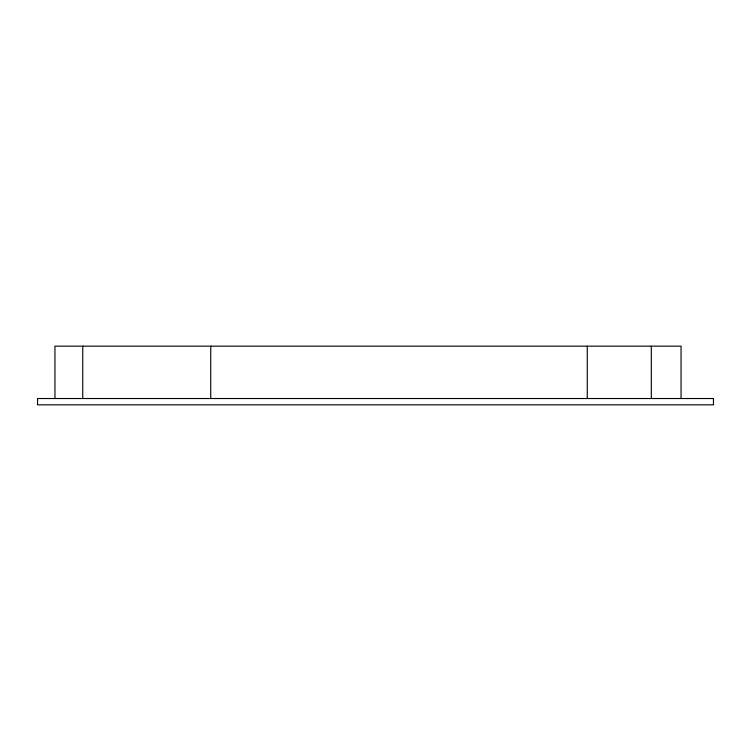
<?xml version="1.0" encoding="UTF-8"?>
<svg xmlns="http://www.w3.org/2000/svg" width="751" height="751" viewBox="0 0 751 751"><rect width="100%" height="100%" fill="white"/><g stroke="black" fill="none" stroke-linecap="round" stroke-linejoin="round"><path stroke-width="1.13" d="M681.054 398.509L681.054 346.164L54.954 346.164L54.954 398.509M651.314 346.164L651.314 398.509M587.273 346.164L587.273 398.509M210.74 346.164L210.74 398.509M82.751 346.164L82.751 398.509M713.45 398.518L37.55 398.518L37.55 404.836L713.45 404.836L713.45 398.518"/></g></svg>
